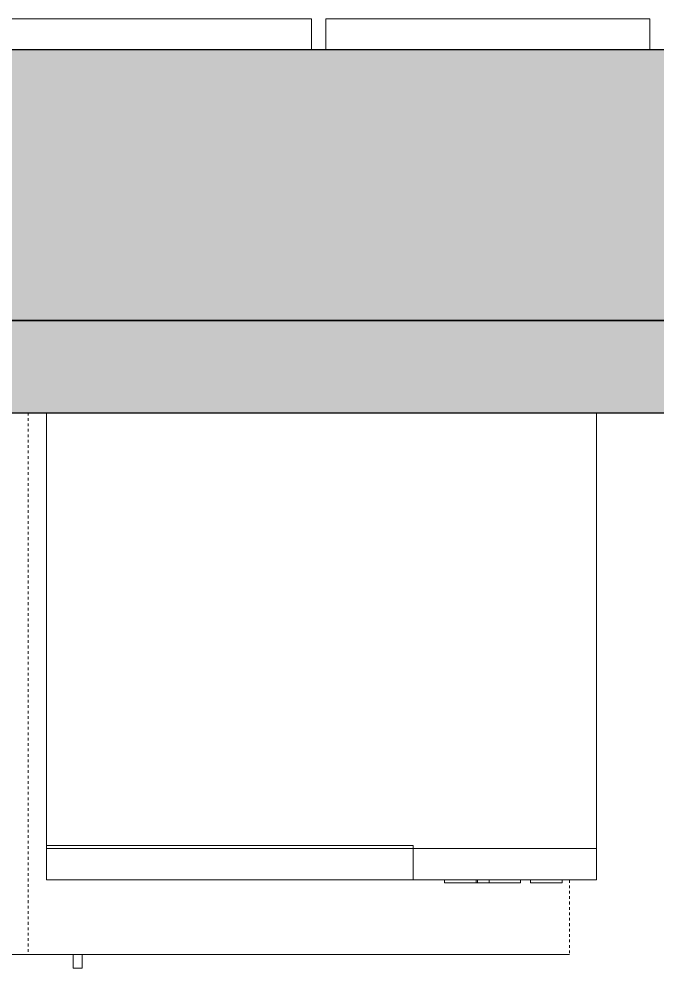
# Model space of a CAD drawing. Header units: millimetres. Extents: x 155927 to 317870, y -36033 to 97293.
# Drawn here: x 199469 to 200176, y 33631 to 34682 of the extents above; entities that cross this region are included whole.
import ezdxf

# ---------------------------------------------------------------- set-up
doc = ezdxf.new("R2010")
doc.units = ezdxf.units.MM
doc.header["$MEASUREMENT"] = 0
doc.linetypes.add('Dash', pattern=[6, 3, -3])
doc.linetypes.add('Dash_2_', pattern=[6, 3, -3])
for name, color, linetype, lineweight in [('A-GLAZ-CURT', 7, 'CONTINUOUS', 9), ('A-WALL', 7, 'CONTINUOUS', 9), ('A-WALL-PATT', 7, 'CONTINUOUS', 9), ('I-WALL', 7, 'CONTINUOUS', 9), ('Q-CASE', 8, 'CONTINUOUS', 9), ('Q-CASE-HDLN', 8, 'Dash_2_', 9), ('Q-SPCQ', 8, 'CONTINUOUS', 9)]:
    doc.layers.add(name, color=color, linetype=linetype, lineweight=lineweight)

msp = doc.modelspace()

# ---------------------------------------------------------------- hatches: boundary and pattern name
at = {"layer": 'A-WALL-PATT'}
h = msp.add_hatch(color=256, dxfattribs=at)
h.paths.add_polyline_path([(156460.8, 34347.6), (157908.8, 34347.6), (157908.8, 34647.6), (156460.8, 34647.6)], flags=0)
h.paths.add_polyline_path([(166692.8, 34347.6), (185283.8, 34347.6), (185283.8, 34647.6), (166692.8, 34647.6)], flags=0)
h.paths.add_polyline_path([(187318, 34347.6), (190658.8, 34347.6), (190658.8, 34647.6), (187318, 34647.6)], flags=0)
h.paths.add_polyline_path([(196942.8, 34347.6), (200283.7, 34347.6), (200283.7, 34647.6), (196942.8, 34647.6)], flags=0)
h.paths.add_polyline_path([(202317.8, 34347.6), (220908.8, 34347.6), (220908.8, 34647.6), (202317.8, 34647.6)], flags=0)
h.paths.add_polyline_path([(229692.8, 34347.6), (231140.8, 34347.6), (231140.8, 34647.6), (229692.8, 34647.6)], flags=0)
h = msp.add_hatch(color=256, dxfattribs=at)
h.paths.add_polyline_path([(210693.8, 34245.6), (210693.8, 34347.6), (196942.8, 34347.6), (196942.8, 34245.6), (208198.8, 34245.6)], flags=0)
h.paths.add_polyline_path([(190658.8, 34245.6), (190658.8, 34347.6), (176931.2, 34347.6), (176931.2, 34245.6), (188952.5, 34245.6)], flags=0)

# ---------------------------------------------------------------- linework, layer by layer
at = {"layer": 'A-GLAZ-CURT', "lineweight": 20}
for p, q in [((199792.8, 34681.6), (197058.8, 34681.6)), ((199792.8, 34647.6), (199792.8, 34681.6)), ((200167.8, 34681.6), (199808.8, 34681.6)), ((199808.8, 34681.6), (199808.8, 34647.6)), ((200167.8, 34647.6), (200167.8, 34681.6)), ((197058.8, 34647.6), (199792.8, 34647.6)), ((199808.8, 34647.6), (200167.8, 34647.6))]:
    msp.add_line(p, q, dxfattribs=at)
at = {"layer": 'A-WALL', "lineweight": 30}
for p, q in [((200283.7, 34647.6), (196942.8, 34647.6)), ((196942.8, 34347.6), (200283.7, 34347.6))]:
    msp.add_line(p, q, dxfattribs=at)
at = {"layer": 'I-WALL', "lineweight": 30}
for p, q in [((210693.8, 34347.6), (196942.8, 34347.6)), ((196942.8, 34245.6), (210693.8, 34245.6))]:
    msp.add_line(p, q, dxfattribs=at)
at = {"layer": 'Q-CASE'}
for p, q in [((198878.9, 33645.6), (199478.9, 33645.6)), ((200078.9, 33645.6), (199478.9, 33645.6)), ((199528.9, 33645.6), (199528.9, 33630.6)), ((199538.9, 33630.6), (199538.9, 33645.6)), ((199528.9, 33630.6), (199538.9, 33630.6))]:
    msp.add_line(p, q, dxfattribs=at)
at = {"layer": 'Q-CASE-HDLN', "linetype": 'Dash'}
for p, q in [((199478.9, 34245.6), (199478.9, 33645.6)), ((199478.9, 34245.6), (199478.9, 33645.6)), ((200078.9, 33728.1), (200078.9, 33645.6))]:
    msp.add_line(p, q, dxfattribs=at)
at = {"layer": 'Q-SPCQ'}
for p, q in [((199499.1, 34245.6), (199499.1, 33763)), ((200108.7, 33763), (200108.7, 34245.6)), ((199499.1, 33766.2), (199905.5, 33766.2)), ((199499.1, 33728.1), (199499.1, 33766.2)), ((199499.1, 33763), (200108.7, 33763)), ((199905.5, 33766.2), (199905.5, 33728.1)), ((200108.7, 33728.1), (200108.7, 33763)), ((199905.5, 33728.1), (199499.1, 33728.1)), ((200108.7, 33728.1), (199905.5, 33728.1)), ((199940.4, 33728.1), (199940.4, 33724.9)), ((199975.4, 33728.1), (199975.4, 33724.9)), ((199976.9, 33724.9), (199976.9, 33728.1)), ((199989.6, 33728.1), (199989.6, 33724.9)), ((200024.5, 33724.9), (200024.5, 33728.1)), ((200035.7, 33728.1), (200035.7, 33724.9)), ((200070.6, 33724.9), (200070.6, 33728.1)), ((199975.4, 33724.9), (199940.4, 33724.9)), ((199976.9, 33724.9), (199975.4, 33724.9)), ((199989.6, 33724.9), (199976.9, 33724.9)), ((200024.5, 33724.9), (199989.6, 33724.9)), ((200070.6, 33724.9), (200035.7, 33724.9))]:
    msp.add_line(p, q, dxfattribs=at)

doc.saveas('drawing.dxf')
